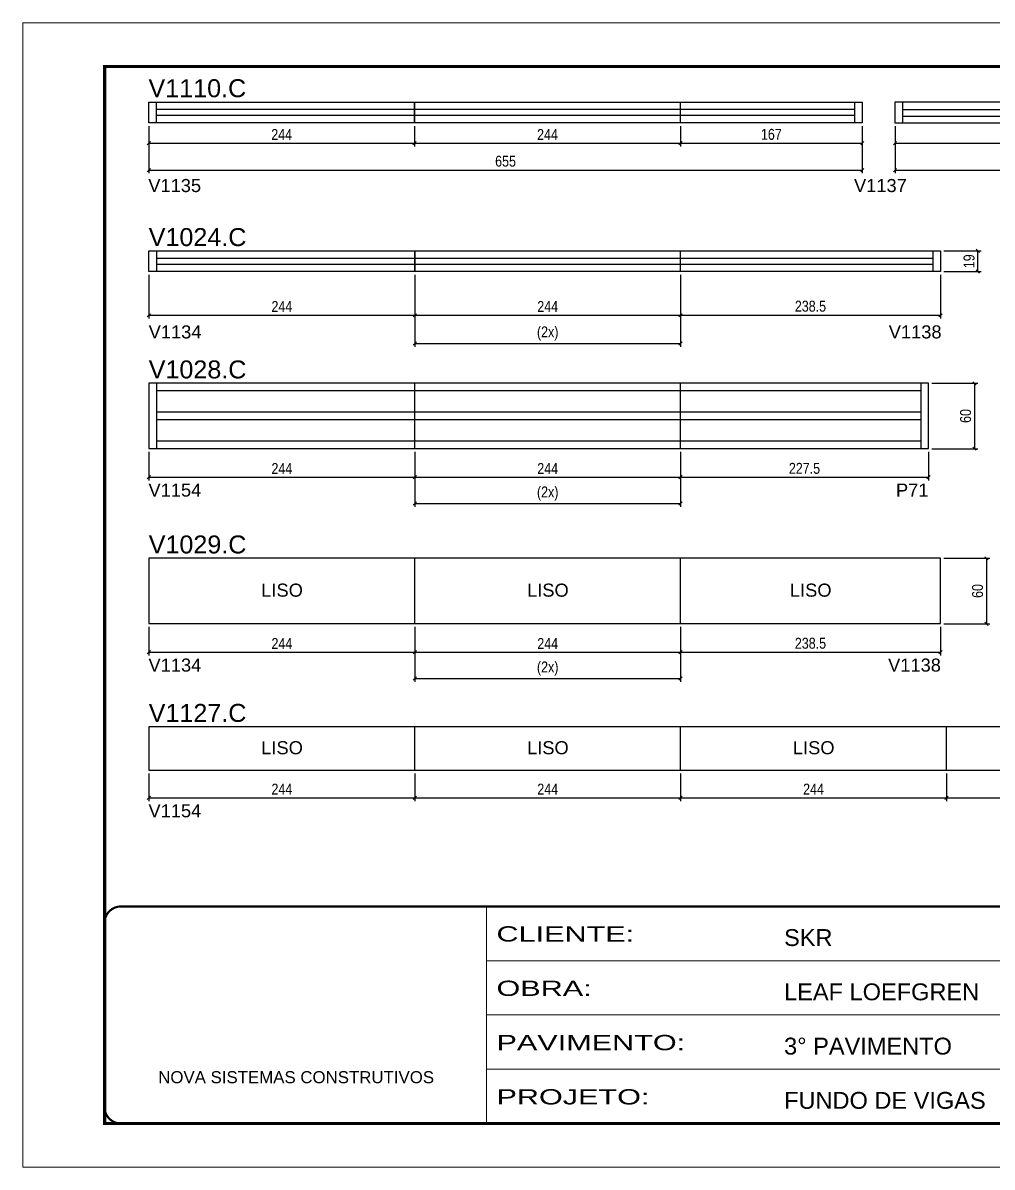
# Model space of a CAD drawing. Extents: x 1959 to 8212, y 239 to 4735.
# Drawn here: x 5142 to 6032, y 2537 to 3587 of the extents above; entities that cross this region are included whole.
import ezdxf

# ---------------------------------------------------------------- set-up
doc = ezdxf.new("R2010")
doc.units = 0
doc.linetypes.add('CONTINUO', pattern=[0])
doc.linetypes.add('DASHED', pattern=[0.75, 0.5, -0.25])
for name, color, linetype in [('5', 5, 'Continuous'), ('COTA', 241, 'Continuous'), ('NOMENCLATURA', 7, 'Continuous'), ('Painéis', 200, 'Continuous'), ('SARR_2.2x7', 40, 'Continuous')]:
    doc.layers.add(name, color=color, linetype=linetype)
doc.layers.add('Folhas', color=255, linetype='Continuous', lineweight=9)
doc.layers.add('SARRAFO DE PRESSAO', color=251, linetype='DASHED', lineweight=9)
doc.styles.add('ARIAL', font='arial.ttf')
doc.styles.add('COTA TECNICA', font='techl___.ttf', dxfattribs={"height": 10})
doc.styles.add('COTA TECNICA-50', font='techl___.ttf', dxfattribs={"height": 10})
doc.styles.get("Standard").update_dxf_attribs({"font": 'arial.ttf'})
doc.styles.add('Tecnologia', font='')
doc.styles.get('Tecnologia').set_extended_font_data('Forgotten Futurist')
doc.dimstyles.new('COTA PAINEL-50', dxfattribs={"dimtxt": 10, "dimasz": 3, "dimexe": 3, "dimexo": 3, "dimgap": 3, "dimtad": 1, "dimdec": 1, "dimzin": 12, "dimdsep": 46, "dimtxsty": 'COTA TECNICA-50', "dimblk1": 'OBLIQUE', "dimblk2": 'OBLIQUE', "dimsah": 1, "dimcen": 0.9, "dimclrd": 4, "dimclre": 4, "dimclrt": 240, "dimadec": 1, "dimazin": 3, "dimtfac": 1, "dimtdec": 1, "dimtmove": 0, "dimatfit": 3, "dimfxl": 1, "dimtolj": 1, "dimtzin": 12, "dimarcsym": 0})
doc.dimstyles.new('PAINEL', dxfattribs={"dimtxt": 10, "dimasz": 3, "dimexe": 3, "dimexo": 3, "dimgap": 3, "dimtad": 1, "dimdec": 1, "dimzin": 12, "dimdsep": 46, "dimtxsty": 'COTA TECNICA', "dimblk1": 'OBLIQUE', "dimblk2": 'OBLIQUE', "dimsah": 1, "dimcen": 0.9, "dimclrd": 4, "dimclre": 4, "dimclrt": 240, "dimadec": 1, "dimazin": 3, "dimtfac": 1, "dimtdec": 1, "dimtmove": 0, "dimatfit": 3, "dimfxl": 1, "dimtolj": 1, "dimtzin": 12, "dimarcsym": 0})

# ---------------------------------------------------------------- blocks, each defined once
blk = doc.blocks.new('9999999999')
at = {"color": 30, "linetype": 'CONTINUO'}
for p, q in [((98564.6, 34230.2), (98564.6, 34429.4)), ((98564.6, 34379.6), (99584, 34379.6)), ((98564.6, 34329.8), (99488, 34329.8)), ((98564.6, 34280), (99488, 34280))]:
    blk.add_line(p, q, dxfattribs=at)
at = {"color": 30, "linetype": 'CONTINUO', "const_width": 2}
blk.add_lwpolyline([(99584, 34230.2), (99584, 34414.4, 0.414214), (99569, 34429.4), (98229, 34429.4, 0.414214), (98214, 34414.4), (98214, 34245.2, 0.414214), (98229, 34230.2), (99584, 34230.2)], format="xyb", dxfattribs=at)
at = {"layer": 'Folhas'}
blk.add_lwpolyline([(98139, 34190.2), (99624, 34190.2), (99624, 35240.2), (98139, 35240.2)], close=True, dxfattribs=at)
at = {"layer": 'Folhas', "color": 30, "const_width": 3}
blk.add_lwpolyline([(98214, 34230.2), (99584, 34230.2), (99584, 35200.2), (98214, 35200.2)], close=True, dxfattribs=at)
at = {"color": 7, "linetype": 'Continuous', "ltscale": 5, "style": 'ARIAL'}
for s, height, p in [('SKR', 15.48, (98837.7, 34393.1)), ('LEAF LOEFGREN', 15.483, (98837.7, 34343.3)), ('3° PAVIMENTO', 15.483, (98837.7, 34293.5)), ('NOVA SISTEMAS CONSTRUTIVOS', 11.059, (98263.2, 34267.2)), ('FUNDO DE VIGAS', 15.483, (98837.7, 34243.7))]:
    blk.add_text(s, height=height, dxfattribs=at).set_placement(p)
at = {"layer": 'Folhas', "color": 7, "style": 'Tecnologia', "width": 1.5}
for s, p in [('CLIENTE:', (98573.7, 34397.2)), ('OBRA:', (98573.7, 34347.3)), ('PAVIMENTO:', (98573.7, 34297.5)), ('PROJETO:', (98573.7, 34247.7))]:
    blk.add_text(s, height=14, dxfattribs=at).set_placement(p)
blk = doc.blocks.new('_Oblique')
at = {"color": 0, "linetype": 'ByBlock', "lineweight": -2}
blk.add_line((-0.5, -0.5), (0.5, 0.5), dxfattribs=at)
blk = doc.blocks.new('*D820')
at = {"layer": 'COTA', "color": 4, "lineweight": -2, "transparency": 16777216}
for p, q in [((5258, 3192.9), (5258, 3166.7)), ((5502, 3192.9), (5502, 3166.7)), ((5258, 3169.7), (5502, 3169.7))]:
    blk.add_line(p, q, dxfattribs=at)
at = {"layer": 'Defpoints', "color": 0, "transparency": 16777216}
for p in [(5258, 3195.9), (5502, 3195.9), (5502, 3169.7)]:
    blk.add_point(p, dxfattribs=at)
at = {"layer": 'COTA', "color": 4, "lineweight": -2, "transparency": 16777216, "xscale": 3, "yscale": 3, "zscale": 3, "rotation": 180}
blk.add_blockref('_Oblique', (5258, 3169.7), dxfattribs=at)
at = {"layer": 'COTA', "color": 4, "lineweight": -2, "transparency": 16777216, "xscale": 3, "yscale": 3, "zscale": 3}
blk.add_blockref('_Oblique', (5502, 3169.7), dxfattribs=at)
at = {"layer": 'COTA', "color": 240, "transparency": 16777216, "insert": (5380, 3177.7), "char_height": 10, "attachment_point": 5, "style": 'COTA TECNICA'}
blk.add_mtext('\\A1;244', dxfattribs=at)
blk = doc.blocks.new('*D821')
at = {"layer": 'COTA', "color": 4, "lineweight": -2, "transparency": 16777216}
for p, q in [((5502, 3192.9), (5502, 3166.7)), ((5746, 3192.9), (5746, 3166.7)), ((5502, 3169.7), (5746, 3169.7))]:
    blk.add_line(p, q, dxfattribs=at)
at = {"layer": 'Defpoints', "color": 0, "transparency": 16777216}
for p in [(5502, 3195.9), (5746, 3195.9), (5746, 3169.7)]:
    blk.add_point(p, dxfattribs=at)
at = {"layer": 'COTA', "color": 4, "lineweight": -2, "transparency": 16777216, "xscale": 3, "yscale": 3, "zscale": 3, "rotation": 180}
blk.add_blockref('_Oblique', (5502, 3169.7), dxfattribs=at)
at = {"layer": 'COTA', "color": 4, "lineweight": -2, "transparency": 16777216, "xscale": 3, "yscale": 3, "zscale": 3}
blk.add_blockref('_Oblique', (5746, 3169.7), dxfattribs=at)
at = {"layer": 'COTA', "color": 240, "transparency": 16777216, "insert": (5624, 3177.7), "char_height": 10, "attachment_point": 5, "style": 'COTA TECNICA'}
blk.add_mtext('\\A1;244', dxfattribs=at)
blk = doc.blocks.new('*D822')
at = {"layer": 'COTA', "color": 4, "lineweight": -2, "transparency": 16777216}
for p, q in [((5746, 3192.9), (5746, 3166.7)), ((5973.5, 3192.9), (5973.5, 3166.7)), ((5746, 3169.7), (5973.5, 3169.7))]:
    blk.add_line(p, q, dxfattribs=at)
at = {"layer": 'Defpoints', "color": 0, "transparency": 16777216}
for p in [(5746, 3195.9), (5973.5, 3195.9), (5973.5, 3169.7)]:
    blk.add_point(p, dxfattribs=at)
at = {"layer": 'COTA', "color": 4, "lineweight": -2, "transparency": 16777216, "xscale": 3, "yscale": 3, "zscale": 3, "rotation": 180}
blk.add_blockref('_Oblique', (5746, 3169.7), dxfattribs=at)
at = {"layer": 'COTA', "color": 4, "lineweight": -2, "transparency": 16777216, "xscale": 3, "yscale": 3, "zscale": 3}
blk.add_blockref('_Oblique', (5973.5, 3169.7), dxfattribs=at)
at = {"layer": 'COTA', "color": 240, "transparency": 16777216, "insert": (5859.7, 3177.8), "char_height": 10, "attachment_point": 5, "style": 'COTA TECNICA'}
blk.add_mtext('\\A1;227.5', dxfattribs=at)
blk = doc.blocks.new('*D823')
at = {"layer": 'COTA', "color": 4, "lineweight": -2, "transparency": 16777216}
for p, q in [((5976.5, 3255.9), (6018.7, 3255.9)), ((6015.7, 3255.9), (6015.7, 3195.9)), ((5976.5, 3195.9), (6018.7, 3195.9))]:
    blk.add_line(p, q, dxfattribs=at)
at = {"layer": 'Defpoints', "color": 0, "transparency": 16777216}
for p in [(5973.5, 3255.9), (5973.5, 3195.9), (6015.7, 3195.9)]:
    blk.add_point(p, dxfattribs=at)
at = {"layer": 'COTA', "color": 4, "lineweight": -2, "transparency": 16777216, "xscale": 3, "yscale": 3, "zscale": 3}
for p, rotation in [((6015.7, 3255.9), 90), ((6015.7, 3195.9), 270)]:
    blk.add_blockref('_Oblique', p, dxfattribs=dict(at, rotation=rotation))
at = {"layer": 'COTA', "color": 240, "transparency": 16777216, "insert": (6007.6, 3225.9), "char_height": 10, "attachment_point": 5, "rotation": 90, "style": 'COTA TECNICA'}
blk.add_mtext('\\A1;60', dxfattribs=at)
blk = doc.blocks.new('*D824')
at = {"layer": 'COTA', "color": 4, "lineweight": -2, "transparency": 16777216}
for p, q in [((5502, 3192.9), (5502, 3142.5)), ((5746, 3192.9), (5746, 3142.5)), ((5502, 3145.5), (5746, 3145.5))]:
    blk.add_line(p, q, dxfattribs=at)
at = {"layer": 'Defpoints', "color": 0, "transparency": 16777216}
for p in [(5502, 3195.9), (5746, 3195.9), (5746, 3145.5)]:
    blk.add_point(p, dxfattribs=at)
at = {"layer": 'COTA', "color": 4, "lineweight": -2, "transparency": 16777216, "xscale": 3, "yscale": 3, "zscale": 3, "rotation": 180}
blk.add_blockref('_Oblique', (5502, 3145.5), dxfattribs=at)
at = {"layer": 'COTA', "color": 4, "lineweight": -2, "transparency": 16777216, "xscale": 3, "yscale": 3, "zscale": 3}
blk.add_blockref('_Oblique', (5746, 3145.5), dxfattribs=at)
at = {"layer": 'COTA', "color": 240, "transparency": 16777216, "insert": (5624, 3154.7), "char_height": 10, "attachment_point": 5, "style": 'COTA TECNICA'}
blk.add_mtext('\\A1;(2x)', dxfattribs=at)
blk = doc.blocks.new('*D825')
at = {"layer": 'COTA', "color": 4, "lineweight": -2, "transparency": 16777216}
for p, q in [((5258, 3032.3), (5258, 3006.1)), ((5502, 3032.3), (5502, 3006.1)), ((5258, 3009.1), (5502, 3009.1))]:
    blk.add_line(p, q, dxfattribs=at)
at = {"layer": 'Defpoints', "color": 0, "transparency": 16777216}
for p in [(5258, 3035.3), (5502, 3035.3), (5502, 3009.1)]:
    blk.add_point(p, dxfattribs=at)
at = {"layer": 'COTA', "color": 4, "lineweight": -2, "transparency": 16777216, "xscale": 3, "yscale": 3, "zscale": 3, "rotation": 180}
blk.add_blockref('_Oblique', (5258, 3009.1), dxfattribs=at)
at = {"layer": 'COTA', "color": 4, "lineweight": -2, "transparency": 16777216, "xscale": 3, "yscale": 3, "zscale": 3}
blk.add_blockref('_Oblique', (5502, 3009.1), dxfattribs=at)
at = {"layer": 'COTA', "color": 240, "transparency": 16777216, "insert": (5380, 3017.1), "char_height": 10, "attachment_point": 5, "style": 'COTA TECNICA'}
blk.add_mtext('\\A1;244', dxfattribs=at)
blk = doc.blocks.new('*D826')
at = {"layer": 'COTA', "color": 4, "lineweight": -2, "transparency": 16777216}
for p, q in [((5502, 3032.3), (5502, 3006.1)), ((5746, 3032.3), (5746, 3006.1)), ((5502, 3009.1), (5746, 3009.1))]:
    blk.add_line(p, q, dxfattribs=at)
at = {"layer": 'Defpoints', "color": 0, "transparency": 16777216}
for p in [(5502, 3035.3), (5746, 3035.3), (5746, 3009.1)]:
    blk.add_point(p, dxfattribs=at)
at = {"layer": 'COTA', "color": 4, "lineweight": -2, "transparency": 16777216, "xscale": 3, "yscale": 3, "zscale": 3, "rotation": 180}
blk.add_blockref('_Oblique', (5502, 3009.1), dxfattribs=at)
at = {"layer": 'COTA', "color": 4, "lineweight": -2, "transparency": 16777216, "xscale": 3, "yscale": 3, "zscale": 3}
blk.add_blockref('_Oblique', (5746, 3009.1), dxfattribs=at)
at = {"layer": 'COTA', "color": 240, "transparency": 16777216, "insert": (5624, 3017.1), "char_height": 10, "attachment_point": 5, "style": 'COTA TECNICA'}
blk.add_mtext('\\A1;244', dxfattribs=at)
blk = doc.blocks.new('*D827')
at = {"layer": 'COTA', "color": 4, "lineweight": -2, "transparency": 16777216}
for p, q in [((5746, 3032.3), (5746, 3006.1)), ((5984.5, 3032.3), (5984.5, 3006.1)), ((5746, 3009.1), (5984.5, 3009.1))]:
    blk.add_line(p, q, dxfattribs=at)
at = {"layer": 'Defpoints', "color": 0, "transparency": 16777216}
for p in [(5746, 3035.3), (5984.5, 3035.3), (5984.5, 3009.1)]:
    blk.add_point(p, dxfattribs=at)
at = {"layer": 'COTA', "color": 4, "lineweight": -2, "transparency": 16777216, "xscale": 3, "yscale": 3, "zscale": 3, "rotation": 180}
blk.add_blockref('_Oblique', (5746, 3009.1), dxfattribs=at)
at = {"layer": 'COTA', "color": 4, "lineweight": -2, "transparency": 16777216, "xscale": 3, "yscale": 3, "zscale": 3}
blk.add_blockref('_Oblique', (5984.5, 3009.1), dxfattribs=at)
at = {"layer": 'COTA', "color": 240, "transparency": 16777216, "insert": (5865.2, 3017.3), "char_height": 10, "attachment_point": 5, "style": 'COTA TECNICA'}
blk.add_mtext('\\A1;238.5', dxfattribs=at)
blk = doc.blocks.new('*D828')
at = {"layer": 'COTA', "color": 4, "lineweight": -2, "transparency": 16777216}
for p, q in [((5987.5, 3095.3), (6029.7, 3095.3)), ((6026.7, 3095.3), (6026.7, 3035.3)), ((5987.5, 3035.3), (6029.7, 3035.3))]:
    blk.add_line(p, q, dxfattribs=at)
at = {"layer": 'Defpoints', "color": 0, "transparency": 16777216}
for p in [(5984.5, 3095.3), (5984.5, 3035.3), (6026.7, 3035.3)]:
    blk.add_point(p, dxfattribs=at)
at = {"layer": 'COTA', "color": 4, "lineweight": -2, "transparency": 16777216, "xscale": 3, "yscale": 3, "zscale": 3}
for p, rotation in [((6026.7, 3095.3), 90), ((6026.7, 3035.3), 270)]:
    blk.add_blockref('_Oblique', p, dxfattribs=dict(at, rotation=rotation))
at = {"layer": 'COTA', "color": 240, "transparency": 16777216, "insert": (6018.6, 3065.3), "char_height": 10, "attachment_point": 5, "rotation": 90, "style": 'COTA TECNICA'}
blk.add_mtext('\\A1;60', dxfattribs=at)
blk = doc.blocks.new('*D829')
at = {"layer": 'COTA', "color": 4, "lineweight": -2, "transparency": 16777216}
for p, q in [((5502, 3032.3), (5502, 2981.9)), ((5746, 3032.3), (5746, 2981.9)), ((5502, 2984.9), (5746, 2984.9))]:
    blk.add_line(p, q, dxfattribs=at)
at = {"layer": 'Defpoints', "color": 0, "transparency": 16777216}
for p in [(5502, 3035.3), (5746, 3035.3), (5746, 2984.9)]:
    blk.add_point(p, dxfattribs=at)
at = {"layer": 'COTA', "color": 4, "lineweight": -2, "transparency": 16777216, "xscale": 3, "yscale": 3, "zscale": 3, "rotation": 180}
blk.add_blockref('_Oblique', (5502, 2984.9), dxfattribs=at)
at = {"layer": 'COTA', "color": 4, "lineweight": -2, "transparency": 16777216, "xscale": 3, "yscale": 3, "zscale": 3}
blk.add_blockref('_Oblique', (5746, 2984.9), dxfattribs=at)
at = {"layer": 'COTA', "color": 240, "transparency": 16777216, "insert": (5624, 2994.1), "char_height": 10, "attachment_point": 5, "style": 'COTA TECNICA'}
blk.add_mtext('\\A1;(2x)', dxfattribs=at)
blk = doc.blocks.new('*D875')
at = {"layer": 'COTA', "color": 4, "linetype": 'ByBlock', "lineweight": -2, "transparency": 16777216}
for p, q in [((5257.8, 3492), (5257.8, 3473.2)), ((5501.8, 3492), (5501.8, 3473.2)), ((5257.8, 3476.2), (5501.8, 3476.2))]:
    blk.add_line(p, q, dxfattribs=at)
at = {"layer": 'Defpoints', "color": 0, "linetype": 'ByBlock', "transparency": 16777216}
for p in [(5257.8, 3495), (5501.8, 3495), (5501.8, 3476.2)]:
    blk.add_point(p, dxfattribs=at)
at = {"layer": 'COTA', "color": 4, "linetype": 'ByBlock', "lineweight": -2, "transparency": 16777216, "xscale": 3, "yscale": 3, "zscale": 3, "rotation": 180}
blk.add_blockref('_Oblique', (5257.8, 3476.2), dxfattribs=at)
at = {"layer": 'COTA', "color": 4, "linetype": 'ByBlock', "lineweight": -2, "transparency": 16777216, "xscale": 3, "yscale": 3, "zscale": 3}
blk.add_blockref('_Oblique', (5501.8, 3476.2), dxfattribs=at)
at = {"layer": 'COTA', "color": 240, "linetype": 'ByBlock', "transparency": 16777216, "insert": (5379.8, 3484.2), "char_height": 10, "attachment_point": 5, "style": 'COTA TECNICA-50'}
blk.add_mtext('\\A1;244', dxfattribs=at)
blk = doc.blocks.new('*D876')
at = {"layer": 'COTA', "color": 4, "linetype": 'ByBlock', "lineweight": -2, "transparency": 16777216}
for p, q in [((5501.8, 3492), (5501.8, 3473.2)), ((5745.8, 3492), (5745.8, 3473.2)), ((5501.8, 3476.2), (5745.8, 3476.2))]:
    blk.add_line(p, q, dxfattribs=at)
at = {"layer": 'Defpoints', "color": 0, "linetype": 'ByBlock', "transparency": 16777216}
for p in [(5501.8, 3495), (5745.8, 3495), (5745.8, 3476.2)]:
    blk.add_point(p, dxfattribs=at)
at = {"layer": 'COTA', "color": 4, "linetype": 'ByBlock', "lineweight": -2, "transparency": 16777216, "xscale": 3, "yscale": 3, "zscale": 3, "rotation": 180}
blk.add_blockref('_Oblique', (5501.8, 3476.2), dxfattribs=at)
at = {"layer": 'COTA', "color": 4, "linetype": 'ByBlock', "lineweight": -2, "transparency": 16777216, "xscale": 3, "yscale": 3, "zscale": 3}
blk.add_blockref('_Oblique', (5745.8, 3476.2), dxfattribs=at)
at = {"layer": 'COTA', "color": 240, "linetype": 'ByBlock', "transparency": 16777216, "insert": (5623.8, 3484.2), "char_height": 10, "attachment_point": 5, "style": 'COTA TECNICA-50'}
blk.add_mtext('\\A1;244', dxfattribs=at)
blk = doc.blocks.new('*D877')
at = {"layer": 'COTA', "color": 4, "lineweight": -2, "transparency": 16777216}
for p, q in [((5257.8, 3492), (5257.8, 3448.6)), ((5912.8, 3492), (5912.8, 3448.6)), ((5257.8, 3451.6), (5912.8, 3451.6))]:
    blk.add_line(p, q, dxfattribs=at)
at = {"layer": 'Defpoints', "color": 0, "transparency": 16777216}
for p in [(5257.8, 3495), (5912.8, 3495), (5912.8, 3451.6)]:
    blk.add_point(p, dxfattribs=at)
at = {"layer": 'COTA', "color": 4, "lineweight": -2, "transparency": 16777216, "xscale": 3, "yscale": 3, "zscale": 3, "rotation": 180}
blk.add_blockref('_Oblique', (5257.8, 3451.6), dxfattribs=at)
at = {"layer": 'COTA', "color": 4, "lineweight": -2, "transparency": 16777216, "xscale": 3, "yscale": 3, "zscale": 3}
blk.add_blockref('_Oblique', (5912.8, 3451.6), dxfattribs=at)
at = {"layer": 'COTA', "color": 240, "transparency": 16777216, "insert": (5585.3, 3459.7), "char_height": 10, "attachment_point": 5, "style": 'COTA TECNICA'}
blk.add_mtext('\\A1;655', dxfattribs=at)
blk = doc.blocks.new('*D879')
at = {"layer": 'COTA', "color": 4, "lineweight": -2, "transparency": 16777216}
for p, q in [((5745.8, 3492), (5745.8, 3473.2)), ((5912.8, 3492), (5912.8, 3473.2)), ((5745.8, 3476.2), (5912.8, 3476.2))]:
    blk.add_line(p, q, dxfattribs=at)
at = {"layer": 'Defpoints', "color": 0, "transparency": 16777216}
for p in [(5745.8, 3495), (5912.8, 3495), (5912.8, 3476.2)]:
    blk.add_point(p, dxfattribs=at)
at = {"layer": 'COTA', "color": 4, "lineweight": -2, "transparency": 16777216, "xscale": 3, "yscale": 3, "zscale": 3, "rotation": 180}
blk.add_blockref('_Oblique', (5745.8, 3476.2), dxfattribs=at)
at = {"layer": 'COTA', "color": 4, "lineweight": -2, "transparency": 16777216, "xscale": 3, "yscale": 3, "zscale": 3}
blk.add_blockref('_Oblique', (5912.8, 3476.2), dxfattribs=at)
at = {"layer": 'COTA', "color": 240, "transparency": 16777216, "insert": (5829.3, 3484.3), "char_height": 10, "attachment_point": 5, "style": 'COTA TECNICA'}
blk.add_mtext('\\A1;167', dxfattribs=at)
blk = doc.blocks.new('*D880')
at = {"layer": 'COTA', "color": 4, "linetype": 'ByBlock', "lineweight": -2, "transparency": 16777216}
for p, q in [((5942.8, 3492), (5942.8, 3448.6)), ((6263.8, 3492), (6263.8, 3448.6)), ((5942.8, 3451.6), (6263.8, 3451.6))]:
    blk.add_line(p, q, dxfattribs=at)
at = {"layer": 'Defpoints', "color": 0, "linetype": 'ByBlock', "transparency": 16777216}
for p in [(5942.8, 3495), (6263.8, 3495), (6263.8, 3451.6)]:
    blk.add_point(p, dxfattribs=at)
at = {"layer": 'COTA', "color": 4, "linetype": 'ByBlock', "lineweight": -2, "transparency": 16777216, "xscale": 3, "yscale": 3, "zscale": 3, "rotation": 180}
blk.add_blockref('_Oblique', (5942.8, 3451.6), dxfattribs=at)
at = {"layer": 'COTA', "color": 4, "linetype": 'ByBlock', "lineweight": -2, "transparency": 16777216, "xscale": 3, "yscale": 3, "zscale": 3}
blk.add_blockref('_Oblique', (6263.8, 3451.6), dxfattribs=at)
at = {"layer": 'COTA', "color": 240, "linetype": 'ByBlock', "transparency": 16777216, "insert": (6103.3, 3459.8), "char_height": 10, "attachment_point": 5, "style": 'COTA TECNICA-50'}
blk.add_mtext('\\A1;321', dxfattribs=at)
blk = doc.blocks.new('*D881')
at = {"layer": 'COTA', "color": 4, "lineweight": -2, "transparency": 16777216}
for p, q in [((5942.8, 3492), (5942.8, 3473.2)), ((6186.8, 3492), (6186.8, 3473.2)), ((5942.8, 3476.2), (6186.8, 3476.2))]:
    blk.add_line(p, q, dxfattribs=at)
at = {"layer": 'Defpoints', "color": 0, "transparency": 16777216}
for p in [(5942.8, 3495), (6186.8, 3495), (6186.8, 3476.2)]:
    blk.add_point(p, dxfattribs=at)
at = {"layer": 'COTA', "color": 4, "lineweight": -2, "transparency": 16777216, "xscale": 3, "yscale": 3, "zscale": 3, "rotation": 180}
blk.add_blockref('_Oblique', (5942.8, 3476.2), dxfattribs=at)
at = {"layer": 'COTA', "color": 4, "lineweight": -2, "transparency": 16777216, "xscale": 3, "yscale": 3, "zscale": 3}
blk.add_blockref('_Oblique', (6186.8, 3476.2), dxfattribs=at)
at = {"layer": 'COTA', "color": 240, "transparency": 16777216, "insert": (6064.8, 3484.2), "char_height": 10, "attachment_point": 5, "style": 'COTA TECNICA'}
blk.add_mtext('\\A1;244', dxfattribs=at)
blk = doc.blocks.new('*D883')
at = {"layer": 'COTA', "color": 4, "linetype": 'ByBlock', "lineweight": -2, "transparency": 16777216}
for p, q in [((5258, 3355.4), (5258, 3315.3)), ((5502, 3355.4), (5502, 3315.3)), ((5258, 3318.3), (5502, 3318.3))]:
    blk.add_line(p, q, dxfattribs=at)
at = {"layer": 'Defpoints', "color": 0, "linetype": 'ByBlock', "transparency": 16777216}
for p in [(5258, 3358.4), (5502, 3358.4), (5502, 3318.3)]:
    blk.add_point(p, dxfattribs=at)
at = {"layer": 'COTA', "color": 4, "linetype": 'ByBlock', "lineweight": -2, "transparency": 16777216, "xscale": 3, "yscale": 3, "zscale": 3, "rotation": 180}
blk.add_blockref('_Oblique', (5258, 3318.3), dxfattribs=at)
at = {"layer": 'COTA', "color": 4, "linetype": 'ByBlock', "lineweight": -2, "transparency": 16777216, "xscale": 3, "yscale": 3, "zscale": 3}
blk.add_blockref('_Oblique', (5502, 3318.3), dxfattribs=at)
at = {"layer": 'COTA', "color": 240, "linetype": 'ByBlock', "transparency": 16777216, "insert": (5380, 3326.4), "char_height": 10, "attachment_point": 5, "style": 'COTA TECNICA-50'}
blk.add_mtext('\\A1;244', dxfattribs=at)
blk = doc.blocks.new('*D884')
at = {"layer": 'COTA', "color": 4, "linetype": 'ByBlock', "lineweight": -2, "transparency": 16777216}
for p, q in [((5502, 3355.4), (5502, 3315.3)), ((5746, 3355.4), (5746, 3315.3)), ((5502, 3318.3), (5746, 3318.3))]:
    blk.add_line(p, q, dxfattribs=at)
at = {"layer": 'Defpoints', "color": 0, "linetype": 'ByBlock', "transparency": 16777216}
for p in [(5502, 3358.4), (5746, 3358.4), (5746, 3318.3)]:
    blk.add_point(p, dxfattribs=at)
at = {"layer": 'COTA', "color": 4, "linetype": 'ByBlock', "lineweight": -2, "transparency": 16777216, "xscale": 3, "yscale": 3, "zscale": 3, "rotation": 180}
blk.add_blockref('_Oblique', (5502, 3318.3), dxfattribs=at)
at = {"layer": 'COTA', "color": 4, "linetype": 'ByBlock', "lineweight": -2, "transparency": 16777216, "xscale": 3, "yscale": 3, "zscale": 3}
blk.add_blockref('_Oblique', (5746, 3318.3), dxfattribs=at)
at = {"layer": 'COTA', "color": 240, "linetype": 'ByBlock', "transparency": 16777216, "insert": (5624, 3326.4), "char_height": 10, "attachment_point": 5, "style": 'COTA TECNICA-50'}
blk.add_mtext('\\A1;244', dxfattribs=at)
blk = doc.blocks.new('*D885')
at = {"layer": 'COTA', "color": 4, "lineweight": -2, "transparency": 16777216}
for p, q in [((5746, 3355.4), (5746, 3315.3)), ((5984.5, 3355.4), (5984.5, 3315.3)), ((5746, 3318.3), (5984.5, 3318.3))]:
    blk.add_line(p, q, dxfattribs=at)
at = {"layer": 'Defpoints', "color": 0, "transparency": 16777216}
for p in [(5746, 3358.4), (5984.5, 3358.4), (5984.5, 3318.3)]:
    blk.add_point(p, dxfattribs=at)
at = {"layer": 'COTA', "color": 4, "lineweight": -2, "transparency": 16777216, "xscale": 3, "yscale": 3, "zscale": 3, "rotation": 180}
blk.add_blockref('_Oblique', (5746, 3318.3), dxfattribs=at)
at = {"layer": 'COTA', "color": 4, "lineweight": -2, "transparency": 16777216, "xscale": 3, "yscale": 3, "zscale": 3}
blk.add_blockref('_Oblique', (5984.5, 3318.3), dxfattribs=at)
at = {"layer": 'COTA', "color": 240, "transparency": 16777216, "insert": (5865.2, 3326.6), "char_height": 10, "attachment_point": 5, "style": 'COTA TECNICA'}
blk.add_mtext('\\A1;238.5', dxfattribs=at)
blk = doc.blocks.new('*D886')
at = {"layer": 'COTA', "color": 4, "lineweight": -2, "transparency": 16777216}
for p, q in [((5987.5, 3377.4), (6021.9, 3377.4)), ((6018.9, 3358.4), (6018.9, 3377.4)), ((5987.5, 3358.4), (6021.9, 3358.4))]:
    blk.add_line(p, q, dxfattribs=at)
at = {"layer": 'Defpoints', "color": 0, "transparency": 16777216}
for p in [(5984.5, 3377.4), (6018.9, 3377.4), (5984.5, 3358.4)]:
    blk.add_point(p, dxfattribs=at)
at = {"layer": 'COTA', "color": 4, "lineweight": -2, "transparency": 16777216, "xscale": 3, "yscale": 3, "zscale": 3}
for p, rotation in [((6018.9, 3377.4), 90), ((6018.9, 3358.4), 270)]:
    blk.add_blockref('_Oblique', p, dxfattribs=dict(at, rotation=rotation))
at = {"layer": 'COTA', "color": 240, "transparency": 16777216, "insert": (6010.8, 3367.9), "char_height": 10, "attachment_point": 5, "rotation": 90, "style": 'COTA TECNICA'}
blk.add_mtext('\\A1;19', dxfattribs=at)
blk = doc.blocks.new('*D887')
at = {"layer": 'COTA', "color": 4, "lineweight": -2, "transparency": 16777216}
for p, q in [((5502, 3355.4), (5502, 3289.4)), ((5746, 3355.4), (5746, 3289.4)), ((5502, 3292.4), (5746, 3292.4))]:
    blk.add_line(p, q, dxfattribs=at)
at = {"layer": 'Defpoints', "color": 0, "transparency": 16777216}
for p in [(5502, 3358.4), (5746, 3358.4), (5746, 3292.4)]:
    blk.add_point(p, dxfattribs=at)
at = {"layer": 'COTA', "color": 4, "lineweight": -2, "transparency": 16777216, "xscale": 3, "yscale": 3, "zscale": 3, "rotation": 180}
blk.add_blockref('_Oblique', (5502, 3292.4), dxfattribs=at)
at = {"layer": 'COTA', "color": 4, "lineweight": -2, "transparency": 16777216, "xscale": 3, "yscale": 3, "zscale": 3}
blk.add_blockref('_Oblique', (5746, 3292.4), dxfattribs=at)
at = {"layer": 'COTA', "color": 240, "transparency": 16777216, "insert": (5624, 3301.6), "char_height": 10, "attachment_point": 5, "style": 'COTA TECNICA'}
blk.add_mtext('\\A1;(2x)', dxfattribs=at)
blk = doc.blocks.new('*D889')
at = {"layer": 'COTA', "color": 4, "lineweight": -2, "transparency": 16777216}
for p, q in [((5258, 2897.7), (5258, 2872.4)), ((5502, 2897.7), (5502, 2872.4)), ((5258, 2875.4), (5502, 2875.4))]:
    blk.add_line(p, q, dxfattribs=at)
at = {"layer": 'Defpoints', "color": 0, "transparency": 16777216}
for p in [(5258, 2900.7), (5502, 2900.7), (5502, 2875.4)]:
    blk.add_point(p, dxfattribs=at)
at = {"layer": 'COTA', "color": 4, "lineweight": -2, "transparency": 16777216, "xscale": 3, "yscale": 3, "zscale": 3, "rotation": 180}
blk.add_blockref('_Oblique', (5258, 2875.4), dxfattribs=at)
at = {"layer": 'COTA', "color": 4, "lineweight": -2, "transparency": 16777216, "xscale": 3, "yscale": 3, "zscale": 3}
blk.add_blockref('_Oblique', (5502, 2875.4), dxfattribs=at)
at = {"layer": 'COTA', "color": 240, "transparency": 16777216, "insert": (5380, 2883.5), "char_height": 10, "attachment_point": 5, "style": 'COTA TECNICA'}
blk.add_mtext('\\A1;244', dxfattribs=at)
blk = doc.blocks.new('*D890')
at = {"layer": 'COTA', "color": 4, "lineweight": -2, "transparency": 16777216}
for p, q in [((5502, 2897.7), (5502, 2872.4)), ((5746, 2897.7), (5746, 2872.4)), ((5502, 2875.4), (5746, 2875.4))]:
    blk.add_line(p, q, dxfattribs=at)
at = {"layer": 'Defpoints', "color": 0, "transparency": 16777216}
for p in [(5502, 2900.7), (5746, 2900.7), (5746, 2875.4)]:
    blk.add_point(p, dxfattribs=at)
at = {"layer": 'COTA', "color": 4, "lineweight": -2, "transparency": 16777216, "xscale": 3, "yscale": 3, "zscale": 3, "rotation": 180}
blk.add_blockref('_Oblique', (5502, 2875.4), dxfattribs=at)
at = {"layer": 'COTA', "color": 4, "lineweight": -2, "transparency": 16777216, "xscale": 3, "yscale": 3, "zscale": 3}
blk.add_blockref('_Oblique', (5746, 2875.4), dxfattribs=at)
at = {"layer": 'COTA', "color": 240, "transparency": 16777216, "insert": (5624, 2883.5), "char_height": 10, "attachment_point": 5, "style": 'COTA TECNICA'}
blk.add_mtext('\\A1;244', dxfattribs=at)
blk = doc.blocks.new('*D891')
at = {"layer": 'COTA', "color": 4, "lineweight": -2, "transparency": 16777216}
for p, q in [((5746, 2897.7), (5746, 2872.4)), ((5990, 2897.7), (5990, 2872.4)), ((5746, 2875.4), (5990, 2875.4))]:
    blk.add_line(p, q, dxfattribs=at)
at = {"layer": 'Defpoints', "color": 0, "transparency": 16777216}
for p in [(5746, 2900.7), (5990, 2900.7), (5990, 2875.4)]:
    blk.add_point(p, dxfattribs=at)
at = {"layer": 'COTA', "color": 4, "lineweight": -2, "transparency": 16777216, "xscale": 3, "yscale": 3, "zscale": 3, "rotation": 180}
blk.add_blockref('_Oblique', (5746, 2875.4), dxfattribs=at)
at = {"layer": 'COTA', "color": 4, "lineweight": -2, "transparency": 16777216, "xscale": 3, "yscale": 3, "zscale": 3}
blk.add_blockref('_Oblique', (5990, 2875.4), dxfattribs=at)
at = {"layer": 'COTA', "color": 240, "transparency": 16777216, "insert": (5868, 2883.5), "char_height": 10, "attachment_point": 5, "style": 'COTA TECNICA'}
blk.add_mtext('\\A1;244', dxfattribs=at)
blk = doc.blocks.new('*D892')
at = {"layer": 'COTA', "color": 4, "lineweight": -2, "transparency": 16777216}
for p, q in [((5990, 2897.7), (5990, 2872.4)), ((6112, 2897.7), (6112, 2872.4)), ((5990, 2875.4), (6112, 2875.4))]:
    blk.add_line(p, q, dxfattribs=at)
at = {"layer": 'Defpoints', "color": 0, "transparency": 16777216}
for p in [(5990, 2900.7), (6112, 2900.7), (6112, 2875.4)]:
    blk.add_point(p, dxfattribs=at)
at = {"layer": 'COTA', "color": 4, "lineweight": -2, "transparency": 16777216, "xscale": 3, "yscale": 3, "zscale": 3, "rotation": 180}
blk.add_blockref('_Oblique', (5990, 2875.4), dxfattribs=at)
at = {"layer": 'COTA', "color": 4, "lineweight": -2, "transparency": 16777216, "xscale": 3, "yscale": 3, "zscale": 3}
blk.add_blockref('_Oblique', (6112, 2875.4), dxfattribs=at)
at = {"layer": 'COTA', "color": 240, "transparency": 16777216, "insert": (6051, 2883.4), "char_height": 10, "attachment_point": 5, "style": 'COTA TECNICA'}
blk.add_mtext('\\A1;122', dxfattribs=at)

msp = doc.modelspace()

# ---------------------------------------------------------------- linework, layer by layer
at = {"layer": 'Painéis'}
for p, q in [((5501.76, 3514.01), (5912.76, 3514.01)), ((5501.76, 3495.01), (5501.76, 3514.01)), ((5745.76, 3495.01), (5745.76, 3514.01)), ((5912.76, 3514.01), (5912.76, 3495.01)), ((5912.76, 3495.01), (5501.76, 3495.01)), ((5501.97, 3377.37), (5984.47, 3377.37)), ((5501.97, 3358.37), (5501.97, 3377.37)), ((5745.97, 3358.37), (5745.97, 3377.37)), ((5984.47, 3377.37), (5984.47, 3358.37)), ((5984.47, 3358.37), (5501.97, 3358.37)), ((5501.97, 3195.93), (5501.97, 3255.93)), ((5745.97, 3195.93), (5745.97, 3255.93)), ((5501.97, 3035.34), (5501.97, 3095.34)), ((5745.97, 3035.34), (5745.97, 3095.34)), ((5501.97, 2900.75), (5501.97, 2940.75)), ((5745.97, 2900.75), (5745.97, 2940.75)), ((5989.97, 2900.75), (5989.97, 2940.75))]:
    msp.add_line(p, q, dxfattribs=at)
for points in [[(5501.76, 3495.01), (5257.76, 3495.01), (5257.76, 3514.01), (5501.76, 3514.01)], [(5501.97, 3358.37), (5257.97, 3358.37), (5257.97, 3377.37), (5501.97, 3377.37)], [(5257.97, 3195.93), (5973.47, 3195.93), (5973.47, 3255.93), (5257.97, 3255.93)], [(5257.97, 3035.34), (5984.47, 3035.34), (5984.47, 3095.34), (5257.97, 3095.34)], [(6242.47, 2950.75), (6217.47, 2950.75), (6217.47, 2940.75), (5257.97, 2940.75), (5257.97, 2900.75), (6242.47, 2900.75)]]:
    msp.add_lwpolyline(points, close=True, dxfattribs=at)
at = {"layer": 'Painéis', "linetype": 'ByBlock'}
msp.add_lwpolyline([(5942.76, 3514.01), (5942.76, 3495.01), (6263.76, 3495.01), (6263.76, 3514.01)], close=True, dxfattribs=at)
at = {"layer": 'SARR_2.2x7', "linetype": 'Continuous'}
for p, q in [((5264.76, 3514.01), (5264.76, 3495.01)), ((5501.76, 3507.01), (5264.76, 3507.01)), ((5745.76, 3507.01), (5501.76, 3507.01)), ((5905.76, 3507.01), (5745.76, 3507.01)), ((5905.76, 3514.01), (5905.76, 3495.01)), ((5949.76, 3514.01), (5949.76, 3495.01)), ((5949.76, 3507.01), (6256.76, 3507.01)), ((5264.76, 3502.01), (5501.76, 3502.01)), ((5501.76, 3502.01), (5745.76, 3502.01)), ((5745.76, 3502.01), (5905.76, 3502.01)), ((5949.76, 3501.01), (6256.76, 3501.01)), ((5264.97, 3377.37), (5264.97, 3358.37)), ((5977.47, 3377.37), (5977.47, 3358.37)), ((5501.97, 3370.37), (5264.97, 3370.37)), ((5264.97, 3365.37), (5501.97, 3365.37)), ((5745.97, 3370.37), (5501.97, 3370.37)), ((5501.97, 3365.37), (5745.97, 3365.37)), ((5977.47, 3370.37), (5745.97, 3370.37)), ((5745.97, 3365.37), (5977.47, 3365.37)), ((5264.97, 3255.93), (5264.97, 3195.93)), ((5966.47, 3255.93), (5966.47, 3195.93)), ((5501.97, 3248.93), (5264.97, 3248.93)), ((5745.97, 3248.93), (5501.97, 3248.93)), ((5966.47, 3248.93), (5745.97, 3248.93)), ((5501.97, 3229.45), (5264.97, 3229.45)), ((5745.97, 3229.45), (5501.97, 3229.45)), ((5966.47, 3229.45), (5745.97, 3229.45)), ((5501.97, 3222.45), (5264.97, 3222.45)), ((5745.97, 3222.45), (5501.97, 3222.45)), ((5966.47, 3222.45), (5745.97, 3222.45)), ((5501.97, 3202.93), (5264.97, 3202.93)), ((5745.97, 3202.93), (5501.97, 3202.93)), ((5966.47, 3202.93), (5745.97, 3202.93))]:
    msp.add_line(p, q, dxfattribs=at)

# ---------------------------------------------------------------- block references
at = {"layer": 'SARRAFO DE PRESSAO', "color": 6, "linetype": 'ByBlock'}
msp.add_blockref('9999999999', (-92996.71, -31653.56), dxfattribs=at)

# ---------------------------------------------------------------- texts
at = {"layer": '5', "linetype": 'Continuous'}
for s, rotation, p in [('V1135', 359.99996, (5257.39, 3431.38)), ('V1137', 359.99996, (5905.19, 3431.38)), ('V1134', 0.00004, (5257.75, 3297.07)), ('V1138', 0.00004, (5937.07, 3297.07)), ('V1154', 0.00004, (5257.56, 3151.91)), ('P71', 0.00004, (5943.71, 3151.91)), ('LISO', 359.99996, (5361.09, 3060.09)), ('LISO', 359.99996, (5605.09, 3060.09)), ('LISO', 359.99996, (5846.34, 3060.09)), ('V1134', 0.00004, (5257.56, 2991.32)), ('V1138', 0.00004, (5936.47, 2991.32)), ('LISO', 359.99996, (5361.09, 2915.5)), ('LISO', 359.99996, (5605.09, 2915.5)), ('LISO', 359.99996, (5849.09, 2915.5)), ('V1154', 0.00004, (5257.56, 2857.63))]:
    msp.add_text(s, height=12, rotation=rotation, dxfattribs=at).set_placement(p)
at = {"layer": 'NOMENCLATURA', "linetype": 'Continuous'}
for s, p in [('V1110.C', (5257.56, 3518.45)), ('V1024.C', (5257.76, 3381.81)), ('V1028.C', (5257.76, 3260.37)), ('V1029.C', (5257.76, 3099.77)), ('V1127.C', (5257.76, 2945.19))]:
    msp.add_text(s, height=16.5, dxfattribs=at).set_placement(p)

# ---------------------------------------------------------------- dimensions: what is measured, and where the dimension line sits
at = {"layer": 'COTA', "color": 1, "linetype": 'ByBlock'}
for base, p1, p2, picture, middle in [((5501.76, 3476.17), (5257.76, 3495.01), (5501.76, 3495.01), '*D875', (5379.76, 3484.24)), ((5745.76, 3476.17), (5501.76, 3495.01), (5745.76, 3495.01), '*D876', (5623.76, 3484.24)), ((6263.76, 3451.59), (5942.76, 3495.01), (6263.76, 3495.01), '*D880', (6103.26, 3459.8)), ((5501.97, 3318.31), (5257.97, 3358.37), (5501.97, 3358.37), '*D883', (5379.97, 3326.38)), ((5745.97, 3318.31), (5501.97, 3358.37), (5745.97, 3358.37), '*D884', (5623.97, 3326.38))]:
    dim = msp.add_linear_dim(base=base, p1=p1, p2=p2, dimstyle='COTA PAINEL-50', override={"dimarcsym": 1}, dxfattribs=at)
    dim.commit()
    dim.dimension.update_dxf_attribs({"geometry": picture, "text_midpoint": middle})
at = {"layer": 'COTA'}
for base, p1, p2, picture, middle in [((5912.76, 3451.59), (5257.76, 3495.01), (5912.76, 3495.01), '*D877', (5585.26, 3459.7)), ((5912.76, 3476.17), (5745.76, 3495.01), (5912.76, 3495.01), '*D879', (5829.26, 3484.27)), ((6186.76, 3476.17), (5942.76, 3495.01), (6186.76, 3495.01), '*D881', (6064.76, 3484.24)), ((5984.47, 3318.31), (5745.97, 3358.37), (5984.47, 3358.37), '*D885', (5865.22, 3326.55)), ((5501.97, 3169.67), (5257.97, 3195.93), (5501.97, 3195.93), '*D820', (5379.97, 3177.74)), ((5501.97, 3009.07), (5257.97, 3035.34), (5501.97, 3035.34), '*D825', (5379.97, 3017.15)), ((5501.97, 2875.39), (5257.97, 2900.75), (5501.97, 2900.75), '*D889', (5379.97, 2883.46))]:
    dim = msp.add_linear_dim(base=base, p1=p1, p2=p2, dimstyle='PAINEL', dxfattribs=at)
    dim.commit()
    dim.dimension.update_dxf_attribs({"geometry": picture, "text_midpoint": middle})
for base, p1, p2, picture, middle in [((6018.86, 3377.37), (5984.47, 3358.37), (5984.47, 3377.37), '*D886', (6010.78, 3367.87)), ((6015.74, 3195.93), (5973.47, 3255.93), (5973.47, 3195.93), '*D823', (6007.63, 3225.93)), ((6026.74, 3035.34), (5984.47, 3095.34), (5984.47, 3035.34), '*D828', (6018.63, 3065.34))]:
    dim = msp.add_linear_dim(base=base, p1=p1, p2=p2, angle=90, dimstyle='PAINEL', dxfattribs=at)
    dim.commit()
    dim.dimension.update_dxf_attribs({"geometry": picture, "text_midpoint": middle})
for base, p1, p2, picture, middle in [((5745.97, 3292.43), (5501.97, 3358.37), (5745.97, 3358.37), '*D887', (5623.97, 3301.65)), ((5745.97, 3145.51), (5501.97, 3195.93), (5745.97, 3195.93), '*D824', (5623.97, 3154.73)), ((5745.97, 2984.92), (5501.97, 3035.34), (5745.97, 3035.34), '*D829', (5623.97, 2994.14))]:
    dim = msp.add_linear_dim(base=base, p1=p1, p2=p2, text='(2x)', dimstyle='PAINEL', dxfattribs=at)
    dim.commit()
    dim.dimension.update_dxf_attribs({"geometry": picture, "text_midpoint": middle})
for base, p1, p2, picture, middle in [((5745.97, 3169.67), (5501.97, 3195.93), (5745.97, 3195.93), '*D821', (5623.97, 3177.74)), ((5973.47, 3169.67), (5745.97, 3195.93), (5973.47, 3195.93), '*D822', (5859.72, 3177.78)), ((5745.97, 3009.07), (5501.97, 3035.34), (5745.97, 3035.34), '*D826', (5623.97, 3017.15)), ((5984.47, 3009.07), (5745.97, 3035.34), (5984.47, 3035.34), '*D827', (5865.22, 3017.31)), ((5745.97, 2875.39), (5501.97, 2900.75), (5745.97, 2900.75), '*D890', (5623.97, 2883.46)), ((5989.97, 2875.39), (5745.97, 2900.75), (5989.97, 2900.75), '*D891', (5867.97, 2883.46)), ((6111.97, 2875.39), (5989.97, 2900.75), (6111.97, 2900.75), '*D892', (6050.97, 2883.45))]:
    dim = msp.add_linear_dim(base=base, p1=p1, p2=p2, dimstyle='PAINEL', override={"dimtmove": 1}, dxfattribs=at)
    dim.commit()
    dim.dimension.update_dxf_attribs({"geometry": picture, "text_midpoint": middle})

doc.saveas('drawing.dxf')
